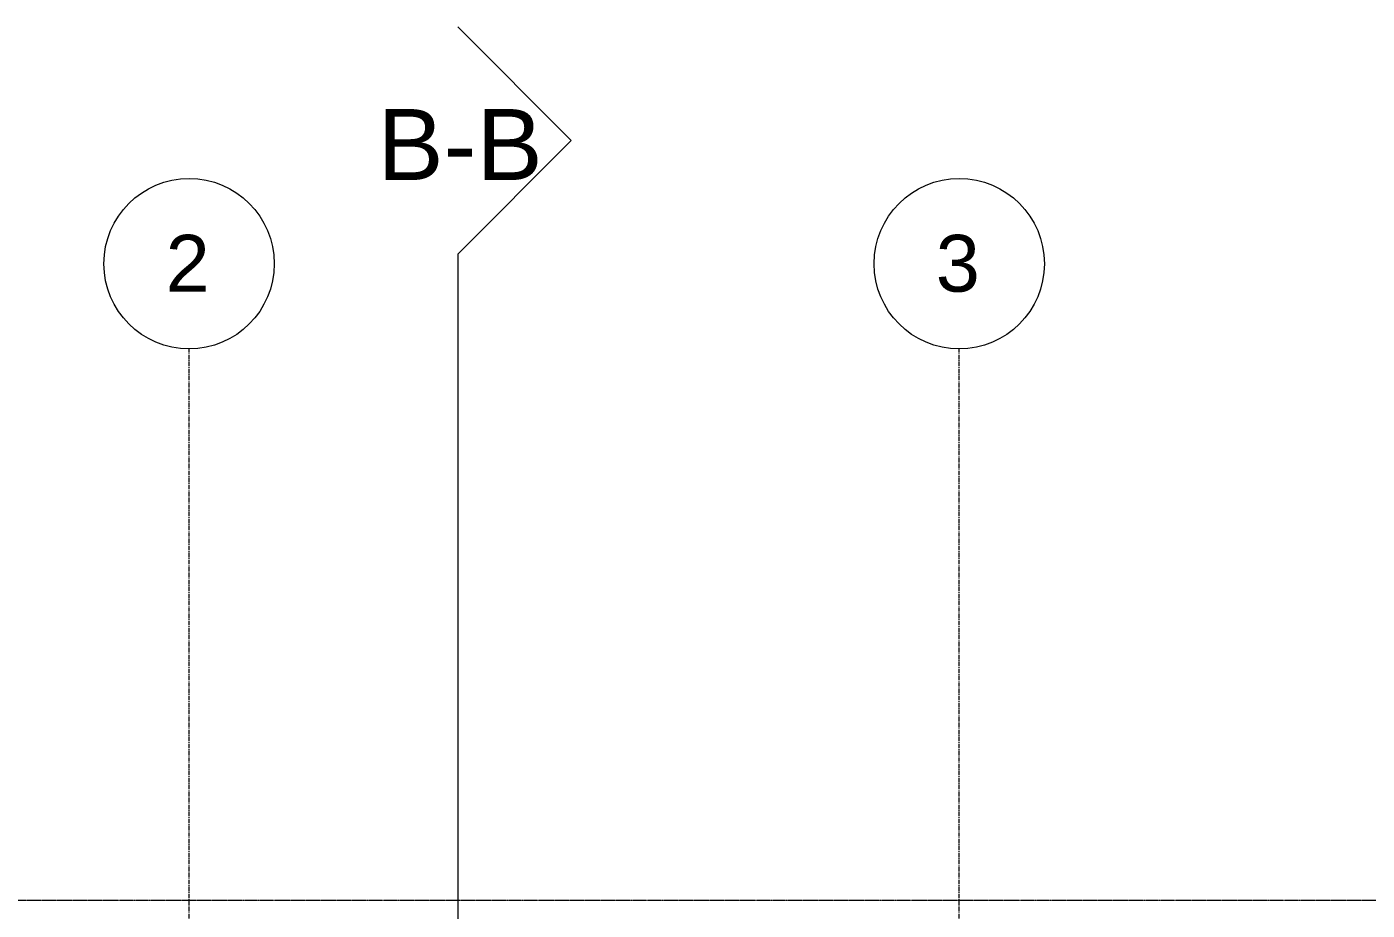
# Model space of a CAD drawing. Header units: millimetres. Extents: x -8546 to 211781, y -3000 to 31870.
# Drawn here: x -2191 to 2531, y 11280 to 14390 of the extents above; entities that cross this region are included whole.
import ezdxf

# ---------------------------------------------------------------- set-up
doc = ezdxf.new("R2010")
doc.units = ezdxf.units.MM
doc.linetypes.add('dash-dash', pattern=[6, 3, -1, 1, -1])
doc.linetypes.add('grid', pattern=[24, 15, -3, 3, -3])
for name, color, linetype, lineweight in [('A-DETL', 90, 'Continuous', 9), ('G-ANNO-SYMB', 111, 'Continuous', 9), ('S-GRID', 1, 'Continuous', 9), ('S-GRID-IDEN', 1, 'Continuous', 9)]:
    doc.layers.add(name, color=color, linetype=linetype, lineweight=lineweight)
doc.styles.add('Arial', font='arial.ttf', dxfattribs={"height": 250})
doc.styles.add('Arial_1', font='arial.ttf', dxfattribs={"height": 200})

# ---------------------------------------------------------------- blocks, each defined once
blk = doc.blocks.new('Grid - r_3_0mm-1753543-Begane grond')
at = {"layer": 'S-GRID-IDEN'}
blk.add_circle((0, 0), 3, dxfattribs=at)
blk = doc.blocks.new('Section - gesloten pijl _ viewname _ sheetnumber-464714-Begane grond')
at = {"layer": 'G-ANNO-SYMB'}
for p, q in [((-4, 4), (-8, 0)), ((0, 0), (-4, 4)), ((0, 0), (5, 0))]:
    blk.add_line(p, q, dxfattribs=at)

msp = doc.modelspace()

# ---------------------------------------------------------------- linework, layer by layer
at = {"layer": 'A-DETL', "linetype": 'dash-dash'}
msp.add_line((-4867.7, 11315.3), (4342.2, 11315.3), dxfattribs=at)
at = {"layer": 'G-ANNO-SYMB'}
msp.add_line((-672.8, 13590.3), (-672.8, -314), dxfattribs=at)
at = {"layer": 'S-GRID', "linetype": 'grid'}
for p, q in [((-1619.3, -988.7), (-1619.3, 13256.3)), ((1093.7, -988.7), (1093.7, 13256.3))]:
    msp.add_line(p, q, dxfattribs=at)

# ---------------------------------------------------------------- block references
at = {"layer": 'G-ANNO-SYMB', "xscale": 99.99999999999993, "yscale": 99.99999999999993, "zscale": 99.99999999999993, "rotation": 269.9999999999996}
msp.add_blockref('Section - gesloten pijl _ viewname _ sheetnumber-464714-Begane grond', (-672.8, 13590.3), dxfattribs=at)
at = {"layer": 'S-GRID-IDEN', "xscale": 99.99999999999993, "yscale": 99.99999999999993, "zscale": 99.99999999999993}
for p in [(-1619.3, 13556.3), (1093.7, 13556.3)]:
    msp.add_blockref('Grid - r_3_0mm-1753543-Begane grond', p, dxfattribs=at)

# ---------------------------------------------------------------- texts
at = {"layer": 'G-ANNO-SYMB', "insert": (-955.8, 14101), "char_height": 250, "width": 705.485, "attachment_point": 1, "style": 'Arial'}
msp.add_mtext('B-B', dxfattribs=at)
at = {"layer": 'S-GRID-IDEN', "char_height": 200, "width": 192.405, "attachment_point": 1, "style": 'Arial_1'}
for s, insert in [('2', (-1701.9, 13657.8)), ('3', (1011.1, 13657.8))]:
    msp.add_mtext(s, dxfattribs=dict(at, insert=insert))

doc.saveas('drawing.dxf')
